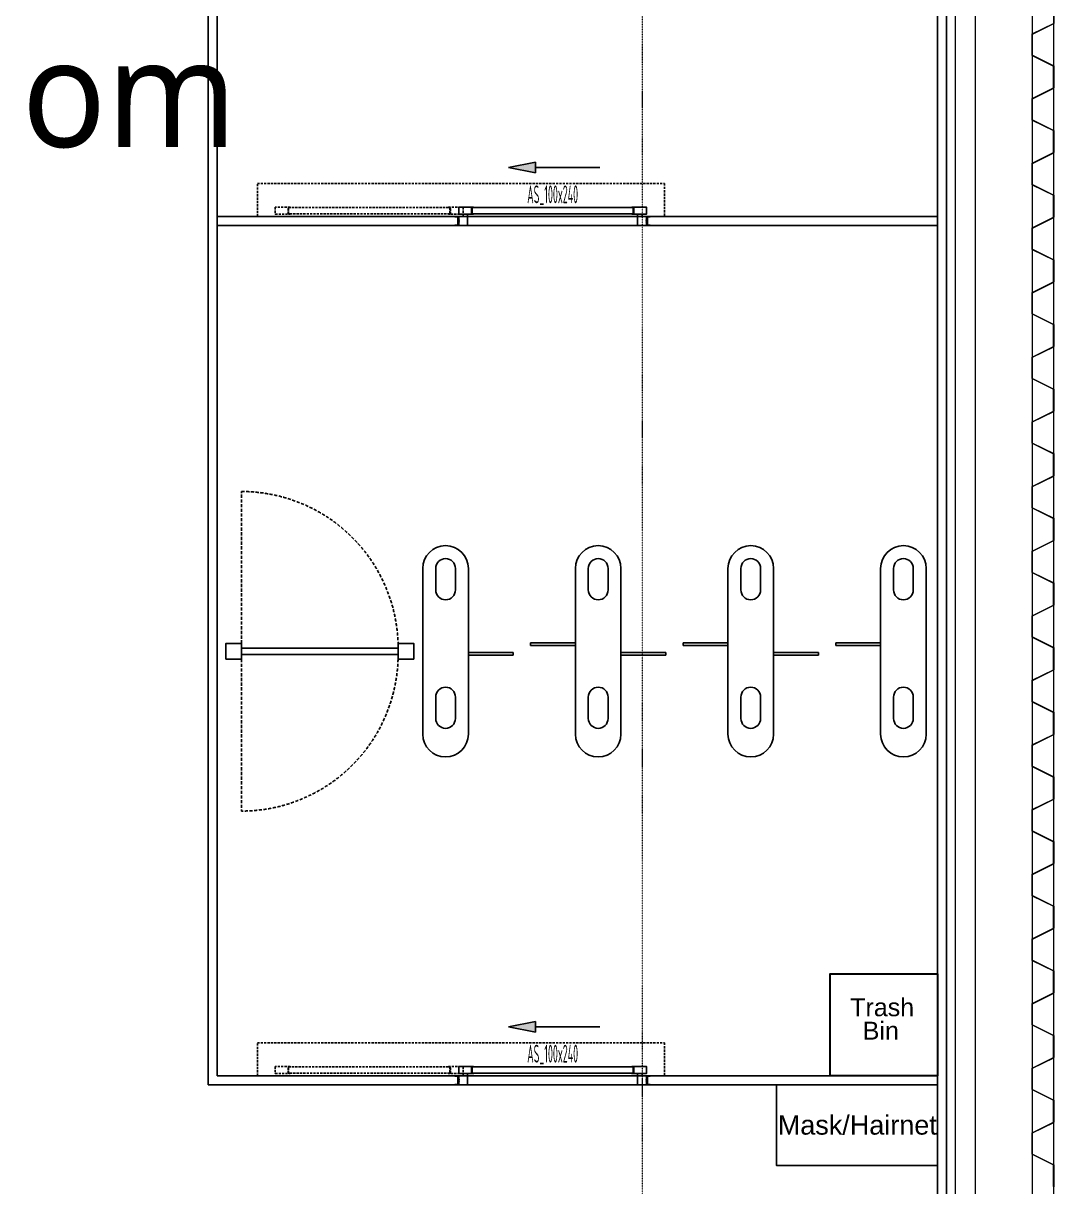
# Model space of a CAD drawing. Extents: x -32000 to 290600, y -29000 to 131250.
# Drawn here: x 258142 to 263900, y 1806 to 8304 of the extents above; entities that cross this region are included whole.
import ezdxf
from ezdxf.enums import TextEntityAlignment as Align

# ---------------------------------------------------------------- set-up
doc = ezdxf.new("R2010")
doc.units = 0
doc.header["$LTSCALE"] = 10
for name, pattern in [('H12PL3$0$JJP_三點線', [0.9, 0.3, -0.15, 0, -0.15, 0, -0.15, 0, -0.15]), ('H12PL3$0$JJP_虛線(退縮線、投影線、地下室範圍、非屬本工程、圖面分區)', [0.45, 0.3, -0.15]), ('XFDP30$0$18P3-XFDPB1-TG$0$14P5-XFDP10-TG$0$HIDDEN', [0.3, 0.2, -0.1]), ('XFDP30$0$HIDDEN', [0.3, 0.2, -0.1]), ('XFDP30$0$HIDDEN2', [0.1875, 0.125, -0.0625]), ('XFM7P30ICA$0$H12PL3$0$JJP_三點線', [0.9, 0.3, -0.15, 0, -0.15, 0, -0.15, 0, -0.15]), ('XFM7P30ICA$0$H12PL3$0$JJP_虛線(退縮線、投影線、地下室範圍、非屬本工程、圖面分區)', [0.45, 0.3, -0.15]), ('XFM7P30ICA$0$XFDP30$0$18P3-XFDPB1-TG$0$14P5-XFDP10-TG$0$HIDDEN', [0.3, 0.2, -0.1]), ('XFM7P30ICA$0$XFDP30$0$HIDDEN', [0.3, 0.2, -0.1]), ('XFM7P30ICA$0$XFDP30$0$HIDDEN2', [0.1875, 0.125, -0.0625])]:
    doc.linetypes.add(name, pattern=pattern)
for name, color, linetype in [('H12PL3$0$A-WALL-EX', 252, 'Continuous'), ('H12PL3$0$A-WALL-IN', 252, 'Continuous'), ('H12PL3$0$A-ZONE', 252, 'Continuous'), ('H12PL3$0$S-GRID', 252, 'Continuous'), ('XFDP30$0$A-Door (50K)', 2, 'Continuous'), ('XFDP30$0$A-EQ (50K)', 2, 'Continuous'), ('XFDP30$0$A-W-P1S (50K)', 2, 'Continuous'), ('XFDP30$0$A-W-P2D (50K)', 2, 'Continuous'), ('XFDP30$0$B-Gowning room improvement', 15, 'Continuous'), ('XFM7P30ICA$0$H12PL3$0$A-WALL-EX', 252, 'Continuous'), ('XFM7P30ICA$0$H12PL3$0$A-WALL-IN', 252, 'Continuous'), ('XFM7P30ICA$0$H12PL3$0$Hattch', 252, 'Continuous'), ('XFM7P30ICA$0$H12PL3$0$S-GRID', 252, 'Continuous'), ('XFM7P30ICA$0$XFDP30$0$A-Door (50K)', 2, 'Continuous'), ('XFM7P30ICA$0$XFDP30$0$A-EQ', 2, 'Continuous'), ('XFM7P30ICA$0$XFDP30$0$A-W-P1S (50K)', 2, 'Continuous'), ('XFM7P30ICA$0$XFDP30$0$A-W-P2D (50K)', 2, 'Continuous'), ('XFM7P30ICA$0$XFDP30$0$B-Gowning room improvement', 15, 'Continuous')]:
    doc.layers.add(name, color=color, linetype=linetype)
doc.styles.add('H12PL3$0$Standard', font='', dxfattribs={"width": 0.8})
doc.styles.add('XFDP30$0$AA-TXT', font='isocp.shx', dxfattribs={"width": 0.8, "bigfont": 'china.shx'})
doc.styles.add('XFDP30$0$shei', font='arial.ttf')
doc.styles.add('XFM7P30ICA$0$XFDP30$0$AA-TXT', font='isocp.shx', dxfattribs={"width": 0.8, "bigfont": 'china.shx'})
doc.styles.add('XFM7P30ICA$0$XFDP30$0$shei', font='arial.ttf')
doc.styles.get('H12PL3$0$Standard').set_extended_font_data('Microsoft JhengHei')

# ---------------------------------------------------------------- blocks, each defined once
blk = doc.blocks.new('XFDP30$0$GA2606')
blk.add_lwpolyline([(-13.2, 1), (-13.2, 0), (-15.7, 0), (-16, 0.3), (-16.3, 0), (-19.2, 0, -0.902738), (-19.3, 0.6), (-9.6, 2.6, 0.298217), (-8.7, 2), (-2.5, 2, 0.414214), (-1.5, 3), (-1.5, 18), (-2, 18), (-2, 19.8, -0.668179), (-1.7, 19.9), (0, 18.3), (0, 0), (-0.3, 0), (-2, 0)], format="xyb", close=True)
blk = doc.blocks.new('XFDP30$0$Door-100x000_AS')
at = {"ltscale": 5}
blk.add_hatch(color=256, dxfattribs=at).paths.add_polyline_path([(40.42, 32.86), (40.42, 26.86), (25.42, 29.86)])
for p, q in [((25.42, 29.86), (40.42, 32.86)), ((40.42, 32.86), (40.42, 26.86)), ((40.42, 26.86), (25.42, 29.86)), ((76.42, 29.86), (40.42, 29.86))]:
    blk.add_line(p, q)
at = {"color": 9, "linetype": 'XFDP30$0$HIDDEN2'}
blk.add_lwpolyline([(-115, 21), (112.5, 21), (112.5, 2.5), (-115, 2.5)], close=True, dxfattribs=at)
at = {"color": 1, "linetype": 'XFDP30$0$HIDDEN2'}
for points in [[(-104.97, 3.82), (-96.74, 3.82, 0.158507), (-96.72, 3.83), (-96.61, 3.91, 0.72636), (-96.63, 3.96), (-96.78, 3.96, 0.414214), (-96.8, 3.94, -0.414214), (-96.82, 3.92), (-97.53, 3.92, -0.414214), (-97.56, 3.95), (-97.56, 4.39, 0.414214), (-97.59, 4.42), (-97.63, 4.42, 0.414214), (-97.66, 4.39), (-97.66, 3.95, -0.414214), (-97.69, 3.92), (-97.85, 3.92, -0.414214), (-97.88, 3.95), (-97.88, 5.73), (-97.91, 5.76), (-97.88, 5.79), (-97.88, 7.57, -0.414214), (-97.85, 7.6), (-97.69, 7.6, -0.414214), (-97.66, 7.57), (-97.66, 7.13, 0.414214), (-97.63, 7.1), (-97.59, 7.1, 0.414214), (-97.56, 7.13), (-97.56, 7.57, -0.414214), (-97.53, 7.6), (-96.82, 7.6, -0.414214), (-96.8, 7.58), (-96.8, 7.58, 0.414214), (-96.78, 7.56), (-96.63, 7.56, 0.72636), (-96.61, 7.61), (-96.72, 7.69, 0.158507), (-96.74, 7.7), (-104.97, 7.7, 0.414214), (-105, 7.67), (-105, 3.85, 0.414214)], [(-0.03, 3.82), (-8.26, 3.82, -0.158507), (-8.28, 3.83), (-8.39, 3.91, -0.72636), (-8.37, 3.96), (-8.22, 3.96, -0.414214), (-8.2, 3.94, 0.414214), (-8.18, 3.92), (-7.47, 3.92, 0.414214), (-7.44, 3.95), (-7.44, 4.39, -0.414214), (-7.41, 4.42), (-7.37, 4.42, -0.414214), (-7.34, 4.39), (-7.34, 3.95, 0.414214), (-7.31, 3.92), (-7.15, 3.92, 0.414214), (-7.12, 3.95), (-7.12, 5.73), (-7.09, 5.76), (-7.12, 5.79), (-7.12, 7.57, 0.414214), (-7.15, 7.6), (-7.31, 7.6, 0.414214), (-7.34, 7.57), (-7.34, 7.13, -0.414214), (-7.37, 7.1), (-7.41, 7.1, -0.414214), (-7.44, 7.13), (-7.44, 7.57, 0.414214), (-7.47, 7.6), (-8.18, 7.6, 0.414214), (-8.2, 7.58), (-8.2, 7.58, -0.414214), (-8.22, 7.56), (-8.37, 7.56, -0.72636), (-8.39, 7.61), (-8.28, 7.69, -0.158507), (-8.26, 7.7), (-0.03, 7.7, -0.414214), (0, 7.67), (0, 3.85, -0.414214)]]:
    blk.add_lwpolyline(points, format="xyb", close=True, dxfattribs=at)
blk.add_lwpolyline([(-97.56, 3.98), (-97.56, 7.55), (-7.44, 7.55), (-7.44, 3.98)], close=True, dxfattribs=at)
for points in [[(-2.47, 3.82), (5.76, 3.82, 0.158507), (5.78, 3.83), (5.89, 3.91, 0.72636), (5.87, 3.96), (5.72, 3.96, 0.414214), (5.7, 3.94, -0.414214), (5.68, 3.92), (4.97, 3.92, -0.414214), (4.94, 3.95), (4.94, 4.39, 0.414214), (4.91, 4.42), (4.87, 4.42, 0.414214), (4.84, 4.39), (4.84, 3.95, -0.414214), (4.81, 3.92), (4.65, 3.92, -0.414214), (4.62, 3.95), (4.62, 5.73), (4.59, 5.76), (4.62, 5.79), (4.62, 7.57, -0.414214), (4.65, 7.6), (4.81, 7.6, -0.414214), (4.84, 7.57), (4.84, 7.13, 0.414214), (4.87, 7.1), (4.91, 7.1, 0.414214), (4.94, 7.13), (4.94, 7.57, -0.414214), (4.97, 7.6), (5.68, 7.6, -0.414214), (5.7, 7.58), (5.7, 7.58, 0.414214), (5.72, 7.56), (5.87, 7.56, 0.72636), (5.89, 7.61), (5.78, 7.69, 0.158507), (5.76, 7.7), (-2.47, 7.7, 0.414214), (-2.5, 7.67), (-2.5, 3.85, 0.414214)], [(102.47, 3.82), (94.24, 3.82, -0.158507), (94.22, 3.83), (94.11, 3.91, -0.72636), (94.13, 3.96), (94.28, 3.96, -0.414214), (94.3, 3.94, 0.414214), (94.32, 3.92), (95.03, 3.92, 0.414214), (95.06, 3.95), (95.06, 4.39, -0.414214), (95.09, 4.42), (95.13, 4.42, -0.414214), (95.16, 4.39), (95.16, 3.95, 0.414214), (95.19, 3.92), (95.35, 3.92, 0.414214), (95.38, 3.95), (95.38, 5.73), (95.41, 5.76), (95.38, 5.79), (95.38, 7.57, 0.414214), (95.35, 7.6), (95.19, 7.6, 0.414214), (95.16, 7.57), (95.16, 7.13, -0.414214), (95.13, 7.1), (95.09, 7.1, -0.414214), (95.06, 7.13), (95.06, 7.57, 0.414214), (95.03, 7.6), (94.32, 7.6, 0.414214), (94.3, 7.58), (94.3, 7.58, -0.414214), (94.28, 7.56), (94.13, 7.56, -0.72636), (94.11, 7.61), (94.22, 7.69, -0.158507), (94.24, 7.7), (102.47, 7.7, -0.414214), (102.5, 7.67), (102.5, 3.85, -0.414214)], [(-2.3, -0.53, 0.070096), (-2.29, -0.53, 0.334236), (-2.2, -0.54, 0.795363), (-2.25, -0.35), (-2.56, -0.35, -0.414214), (-2.66, -0.25), (-2.66, 0.25, -0.414214), (-2.56, 0.35), (-2.25, 0.35, 0.795363), (-2.2, 0.54, 0.334236), (-2.29, 0.53, 0.070096), (-2.3, 0.53, 0.06212), (-2.3, 0.53, -0.357966), (-2.34, 0.5, -0.114149), (-2.34, 0.5), (-2.47, 0.58, 0.520559), (-2.48, 0.57, -0.09816), (-2.49, 0.55, -0.704497), (-2.56, 0.57, 0.231019), (-2.68, 0.76, -0.259663), (-2.72, 0.83), (-2.72, 1.54, 0.250846), (-2.66, 1.61, 0.148829), (-2.66, 1.64), (-2.77, 1.93, 0.835879), (-2.96, 1.9), (-2.96, -1.9, 0.835879), (-2.77, -1.93), (-2.66, -1.64, 0.148829), (-2.66, -1.61, 0.250846), (-2.72, -1.54), (-2.72, -0.83, -0.259663), (-2.68, -0.76, 0.231019), (-2.56, -0.57, -0.704497), (-2.49, -0.55, -0.09816), (-2.48, -0.57, 0.520559), (-2.47, -0.58), (-2.34, -0.5, -0.114149), (-2.34, -0.5, -0.357966), (-2.3, -0.53, 0.06212)], [(102.3, -0.53, -0.070096), (102.29, -0.53, -0.334236), (102.2, -0.54, -0.795363), (102.25, -0.35), (102.56, -0.35, 0.414214), (102.66, -0.25), (102.66, 0.25, 0.414214), (102.56, 0.35), (102.25, 0.35, -0.795363), (102.2, 0.54, -0.334236), (102.29, 0.53, -0.070096), (102.3, 0.53, -0.06212), (102.3, 0.53, 0.357966), (102.34, 0.5, 0.114149), (102.34, 0.5), (102.47, 0.58, -0.520559), (102.48, 0.57, 0.09816), (102.49, 0.55, 0.704497), (102.56, 0.57, -0.231019), (102.68, 0.76, 0.259663), (102.72, 0.83), (102.72, 1.54, -0.250846), (102.66, 1.61, -0.148829), (102.66, 1.64), (102.77, 1.93, -0.835879), (102.96, 1.9), (102.96, -1.9, -0.835879), (102.77, -1.93), (102.66, -1.64, -0.148829), (102.66, -1.61, -0.250846), (102.72, -1.54), (102.72, -0.83, 0.259663), (102.68, -0.76, -0.231019), (102.56, -0.57, 0.704497), (102.49, -0.55, 0.09816), (102.48, -0.57, -0.520559), (102.47, -0.58), (102.34, -0.5, 0.114149), (102.34, -0.5, 0.357966), (102.3, -0.53, -0.06212)]]:
    blk.add_lwpolyline(points, format="xyb", close=True)
for points in [[(4.94, 3.98), (4.94, 7.55), (95.06, 7.55), (95.06, 3.98)], [(-2.5, 2.5), (2.5, 2.5), (2.5, -2.5), (-2.5, -2.5)], [(102.5, 2.5), (97.5, 2.5), (97.5, -2.5), (102.5, -2.5)]]:
    blk.add_lwpolyline(points, close=True)
at = {"ltscale": 5}
for points in [[(2.5, 2.5), (0.03, 2.5), (0.03, 3.82), (2.5, 3.82)], [(97.5, 2.5), (99.97, 2.5), (99.97, 3.82), (97.5, 3.82)]]:
    blk.add_lwpolyline(points, close=True, dxfattribs=at)
at = {"yscale": 0.09999999999990905}
for p, xscale, zscale, rotation in [((-2.5, 2.5), 0.09999999999990905, 0.09999999999990905, 90), ((102.5, 2.5), -0.09999999999990905, 0.1, 270), ((-2.5, -2.5), -0.09999999999990905, 0.1, 90), ((102.5, -2.5), 0.09999999999990905, 0.09999999999990905, 270)]:
    blk.add_blockref('XFDP30$0$GA2606', p, dxfattribs=dict(at, xscale=xscale, zscale=zscale, rotation=rotation))
at = {"color": 9, "style": 'XFDP30$0$AA-TXT', "width": 0.45}
blk.add_attdef('100X240', text='', height=10, dxfattribs=at).set_placement((50, 14.43), align=Align.MIDDLE)
blk = doc.blocks.new('XFDP30$0$~caps masks')
at = {"layer": 'XFDP30$0$B-Gowning room improvement'}
blk.add_lwpolyline([(0, 450), (900, 450), (900, 0), (0, 0)], close=True, dxfattribs=at)
at = {"layer": 'XFDP30$0$B-Gowning room improvement', "style": 'XFDP30$0$shei'}
blk.add_text('Mask/Hairnet', height=108, dxfattribs=at).set_placement((8.1, 171.7))
blk = doc.blocks.new('XFDP30$0$A$C189771DD')
at = {"linetype": 'XFDP30$0$18P3-XFDPB1-TG$0$14P5-XFDP10-TG$0$HIDDEN'}
for p, q in [((110, 104), (110, 204)), ((110, 100), (110, 0))]:
    blk.add_line(p, q, dxfattribs=at)
for points in [[(0, 97), (10, 97), (10, 107), (0, 107)], [(10, 104), (10, 100), (110, 100), (110, 104)], [(110, 97), (120, 97), (120, 107), (110, 107)]]:
    blk.add_lwpolyline(points, close=True)
for centre, start, end in [((110, 104), 89.99838, 180.00162), ((110, 100), 179.99838, 270.00162)]:
    blk.add_arc(centre, 100, start, end, dxfattribs=at)
blk = doc.blocks.new('XFDP30')
at = {"layer": 'XFDP30$0$A-EQ (50K)'}
for p, q in [((260374, 4334), (260374, 5259)), ((260446.5, 5139), (260446.5, 5259)), ((260556.5, 5139), (260556.5, 5259)), ((260629, 4334), (260629, 5259)), ((261226.9, 4334), (261226.9, 5259)), ((261299.4, 5139), (261299.4, 5259)), ((261409.4, 5139), (261409.4, 5259)), ((261481.9, 4334), (261481.9, 5259)), ((262079.8, 4334), (262079.8, 5259)), ((262152.3, 5139), (262152.3, 5259)), ((262262.3, 5139), (262262.3, 5259)), ((262334.8, 4334), (262334.8, 5259)), ((262932.6, 4334), (262932.6, 5259)), ((263005.1, 5139), (263005.1, 5259)), ((263115.1, 5139), (263115.1, 5259)), ((263187.6, 4334), (263187.6, 5259)), ((261226.9, 4844), (260976.9, 4844)), ((260976.9, 4829), (260976.9, 4844)), ((261226.9, 4829), (260976.9, 4829)), ((262079.8, 4844), (261829.8, 4844)), ((261829.8, 4829), (261829.8, 4844)), ((262079.8, 4829), (261829.8, 4829)), ((262932.6, 4844), (262682.6, 4844)), ((262682.6, 4829), (262682.6, 4844)), ((262932.6, 4829), (262682.6, 4829)), ((260629, 4789), (260879, 4789)), ((260629, 4774), (260879, 4774)), ((260879, 4789), (260879, 4774)), ((261481.9, 4789), (261731.9, 4789)), ((261481.9, 4774), (261731.9, 4774)), ((261731.9, 4789), (261731.9, 4774)), ((262334.8, 4789), (262584.8, 4789)), ((262334.8, 4774), (262584.8, 4774)), ((262584.8, 4789), (262584.8, 4774)), ((260446.5, 4421.1), (260446.5, 4541.1)), ((260556.5, 4421.1), (260556.5, 4541.1)), ((261299.4, 4421.1), (261299.4, 4541.1)), ((261409.4, 4421.1), (261409.4, 4541.1)), ((262152.3, 4421.1), (262152.3, 4541.1)), ((262262.3, 4421.1), (262262.3, 4541.1)), ((263005.1, 4421.1), (263005.1, 4541.1)), ((263115.1, 4421.1), (263115.1, 4541.1))]:
    blk.add_line(p, q, dxfattribs=at)
for centre, radius, start, end in [((260501.5, 5259), 127.5, 0, 180), ((261354.4, 5259), 127.5, 0, 180), ((262207.3, 5259), 127.5, 0, 180), ((263060.1, 5259), 127.5, 0, 180), ((260501.5, 5259), 55, 0, 180), ((261354.4, 5259), 55, 0, 180), ((262207.3, 5259), 55, 0, 180), ((263060.1, 5259), 55, 0, 180), ((260501.5, 5139), 55, 180, 0), ((261354.4, 5139), 55, 180, 0), ((262207.3, 5139), 55, 180, 0), ((263060.1, 5139), 55, 180, 0), ((260501.5, 4541.1), 55, 0, 180), ((261354.4, 4541.1), 55, 0, 180), ((262207.3, 4541.1), 55, 0, 180), ((263060.1, 4541.1), 55, 0, 180), ((260501.5, 4421.1), 55, 180, 0), ((261354.4, 4421.1), 55, 180, 0), ((262207.3, 4421.1), 55, 180, 0), ((263060.1, 4421.1), 55, 180, 0), ((260501.5, 4334), 127.5, 180, 0), ((261354.4, 4334), 127.5, 180, 0), ((262207.3, 4334), 127.5, 180, 0), ((263060.1, 4334), 127.5, 180, 0)]:
    blk.add_arc(centre, radius, start, end, dxfattribs=at)
at = {"layer": 'XFDP30$0$A-W-P1S (50K)'}
for p, q in [((263300, -2050), (263300, 19850)), ((263250, -2000), (263250, 19800))]:
    blk.add_line(p, q, dxfattribs=at)
at = {"layer": 'XFDP30$0$A-W-P2D (50K)'}
for p, q in [((259175, 2375), (259175, 13025)), ((259225, 2425), (259225, 13025)), ((263250, 7225), (259225, 7225)), ((263250, 7175), (259225, 7175)), ((263250, 2425), (259225, 2425)), ((263250, 2375), (259175, 2375))]:
    blk.add_line(p, q, dxfattribs=at)
at = {"layer": 'XFDP30$0$B-Gowning room improvement', "lineweight": 30, "ltscale": 10}
blk.add_lwpolyline([(263250, 2425), (262650, 2425), (262650, 2995), (263250, 2995)], close=True, dxfattribs=at)
at = {"layer": 'XFDP30$0$A-Door (50K)', "xscale": 10, "yscale": 10, "zscale": 10}
for p in [(260600, 7200), (260600, 2400)]:
    blk.add_blockref('XFDP30$0$Door-100x000_AS', p, dxfattribs=at).add_auto_attribs({'100X240': 'AS_100x240'})
at = {"layer": 'XFDP30$0$A-EQ (50K)', "linetype": 'XFDP30$0$HIDDEN', "ltscale": 0.1, "xscale": -8.75, "yscale": 8.75, "zscale": 8.75}
blk.add_blockref('XFDP30$0$A$C189771DD', (260324, 3904), dxfattribs=at)
at = {"layer": 'XFDP30$0$B-Gowning room improvement', "lineweight": 30}
blk.add_blockref('XFDP30$0$~caps masks', (262350, 1925), dxfattribs=at)
at = {"layer": 'XFDP30$0$B-Gowning room improvement', "style": 'XFDP30$0$shei'}
for s, p in [('Trash', (262941.4, 2758)), ('Bin', (262933.9, 2627.5))]:
    blk.add_text(s, height=100, dxfattribs=at).set_placement(p, align=Align.CENTER)
blk = doc.blocks.new('H12PL3')
at = {"layer": 'H12PL3$0$A-WALL-EX', "linetype": 'H12PL3$0$JJP_虛線(退縮線、投影線、地下室範圍、非屬本工程、圖面分區)', "lineweight": 0}
blk.add_line((263900, -2530), (263900, 30380), dxfattribs=at)
at = {"layer": 'H12PL3$0$A-WALL-EX', "linetype": 'H12PL3$0$JJP_虛線(退縮線、投影線、地下室範圍、非屬本工程、圖面分區)', "lineweight": 0, "flags": 128}
for points in [[(263900.03, -2650.03), (263900.03, 30500)], [(263780, 30380), (263780, -2530)], [(263780, 30380), (263780, -2530)], [(263900, -2650), (263900, 30380)]]:
    blk.add_lwpolyline(points, dxfattribs=at)
at = {"layer": 'H12PL3$0$A-WALL-EX', "lineweight": 0, "flags": 128}
for points in [[(263780, 21050), (263780, -2530)], [(263900, -2650), (263900, 21050)]]:
    blk.add_lwpolyline(points, dxfattribs=at)
at = {"layer": 'H12PL3$0$A-WALL-IN', "lineweight": 0, "flags": 128}
for points in [[(263350, 26150), (263350, -2100)], [(263462.5, -2100), (263462.5, 26150)]]:
    blk.add_lwpolyline(points, dxfattribs=at)
at = {"layer": 'H12PL3$0$S-GRID', "linetype": 'H12PL3$0$JJP_三點線', "lineweight": 0}
blk.add_line((261600, 128250), (261600, -28000), dxfattribs=at)
blk.add_blockref('XFDP30', (0, 0))
at = {"layer": 'H12PL3$0$A-ZONE', "style": 'H12PL3$0$Standard'}
blk.add_text('Growning Room ', height=600, dxfattribs=at).set_placement((256441.88, 8213.18), align=Align.TOP_CENTER)
blk = doc.blocks.new('XFM7P30ICA$0$XFDP30$0$GA2606')
blk.add_lwpolyline([(-13.2, 1), (-13.2, 0), (-15.7, 0), (-16, 0.3), (-16.3, 0), (-19.2, 0, -0.902738), (-19.3, 0.6), (-9.6, 2.6, 0.298217), (-8.7, 2), (-2.5, 2, 0.414214), (-1.5, 3), (-1.5, 18), (-2, 18), (-2, 19.8, -0.668179), (-1.7, 19.9), (0, 18.3), (0, 0), (-0.3, 0), (-2, 0)], format="xyb", close=True)
blk = doc.blocks.new('XFM7P30ICA$0$XFDP30$0$Door-100x000_AS')
at = {"ltscale": 5}
blk.add_hatch(color=256, dxfattribs=at).paths.add_polyline_path([(40.42, 32.86), (40.42, 26.86), (25.42, 29.86)])
for p, q in [((25.42, 29.86), (40.42, 32.86)), ((40.42, 32.86), (40.42, 26.86)), ((40.42, 26.86), (25.42, 29.86)), ((76.42, 29.86), (40.42, 29.86))]:
    blk.add_line(p, q)
at = {"color": 9, "linetype": 'XFM7P30ICA$0$XFDP30$0$HIDDEN2'}
blk.add_lwpolyline([(-115, 21), (112.5, 21), (112.5, 2.5), (-115, 2.5)], close=True, dxfattribs=at)
at = {"color": 1, "linetype": 'XFM7P30ICA$0$XFDP30$0$HIDDEN2'}
for points in [[(-104.97, 3.82), (-96.74, 3.82, 0.158507), (-96.72, 3.83), (-96.61, 3.91, 0.72636), (-96.63, 3.96), (-96.78, 3.96, 0.414214), (-96.8, 3.94, -0.414214), (-96.82, 3.92), (-97.53, 3.92, -0.414214), (-97.56, 3.95), (-97.56, 4.39, 0.414214), (-97.59, 4.42), (-97.63, 4.42, 0.414214), (-97.66, 4.39), (-97.66, 3.95, -0.414214), (-97.69, 3.92), (-97.85, 3.92, -0.414214), (-97.88, 3.95), (-97.88, 5.73), (-97.91, 5.76), (-97.88, 5.79), (-97.88, 7.57, -0.414214), (-97.85, 7.6), (-97.69, 7.6, -0.414214), (-97.66, 7.57), (-97.66, 7.13, 0.414214), (-97.63, 7.1), (-97.59, 7.1, 0.414214), (-97.56, 7.13), (-97.56, 7.57, -0.414214), (-97.53, 7.6), (-96.82, 7.6, -0.414214), (-96.8, 7.58), (-96.8, 7.58, 0.414214), (-96.78, 7.56), (-96.63, 7.56, 0.72636), (-96.61, 7.61), (-96.72, 7.69, 0.158507), (-96.74, 7.7), (-104.97, 7.7, 0.414214), (-105, 7.67), (-105, 3.85, 0.414214)], [(-0.03, 3.82), (-8.26, 3.82, -0.158507), (-8.28, 3.83), (-8.39, 3.91, -0.72636), (-8.37, 3.96), (-8.22, 3.96, -0.414214), (-8.2, 3.94, 0.414214), (-8.18, 3.92), (-7.47, 3.92, 0.414214), (-7.44, 3.95), (-7.44, 4.39, -0.414214), (-7.41, 4.42), (-7.37, 4.42, -0.414214), (-7.34, 4.39), (-7.34, 3.95, 0.414214), (-7.31, 3.92), (-7.15, 3.92, 0.414214), (-7.12, 3.95), (-7.12, 5.73), (-7.09, 5.76), (-7.12, 5.79), (-7.12, 7.57, 0.414214), (-7.15, 7.6), (-7.31, 7.6, 0.414214), (-7.34, 7.57), (-7.34, 7.13, -0.414214), (-7.37, 7.1), (-7.41, 7.1, -0.414214), (-7.44, 7.13), (-7.44, 7.57, 0.414214), (-7.47, 7.6), (-8.18, 7.6, 0.414214), (-8.2, 7.58), (-8.2, 7.58, -0.414214), (-8.22, 7.56), (-8.37, 7.56, -0.72636), (-8.39, 7.61), (-8.28, 7.69, -0.158507), (-8.26, 7.7), (-0.03, 7.7, -0.414214), (0, 7.67), (0, 3.85, -0.414214)]]:
    blk.add_lwpolyline(points, format="xyb", close=True, dxfattribs=at)
blk.add_lwpolyline([(-97.56, 3.98), (-97.56, 7.55), (-7.44, 7.55), (-7.44, 3.98)], close=True, dxfattribs=at)
for points in [[(-2.47, 3.82), (5.76, 3.82, 0.158507), (5.78, 3.83), (5.89, 3.91, 0.72636), (5.87, 3.96), (5.72, 3.96, 0.414214), (5.7, 3.94, -0.414214), (5.68, 3.92), (4.97, 3.92, -0.414214), (4.94, 3.95), (4.94, 4.39, 0.414214), (4.91, 4.42), (4.87, 4.42, 0.414214), (4.84, 4.39), (4.84, 3.95, -0.414214), (4.81, 3.92), (4.65, 3.92, -0.414214), (4.62, 3.95), (4.62, 5.73), (4.59, 5.76), (4.62, 5.79), (4.62, 7.57, -0.414214), (4.65, 7.6), (4.81, 7.6, -0.414214), (4.84, 7.57), (4.84, 7.13, 0.414214), (4.87, 7.1), (4.91, 7.1, 0.414214), (4.94, 7.13), (4.94, 7.57, -0.414214), (4.97, 7.6), (5.68, 7.6, -0.414214), (5.7, 7.58), (5.7, 7.58, 0.414214), (5.72, 7.56), (5.87, 7.56, 0.72636), (5.89, 7.61), (5.78, 7.69, 0.158507), (5.76, 7.7), (-2.47, 7.7, 0.414214), (-2.5, 7.67), (-2.5, 3.85, 0.414214)], [(102.47, 3.82), (94.24, 3.82, -0.158507), (94.22, 3.83), (94.11, 3.91, -0.72636), (94.13, 3.96), (94.28, 3.96, -0.414214), (94.3, 3.94, 0.414214), (94.32, 3.92), (95.03, 3.92, 0.414214), (95.06, 3.95), (95.06, 4.39, -0.414214), (95.09, 4.42), (95.13, 4.42, -0.414214), (95.16, 4.39), (95.16, 3.95, 0.414214), (95.19, 3.92), (95.35, 3.92, 0.414214), (95.38, 3.95), (95.38, 5.73), (95.41, 5.76), (95.38, 5.79), (95.38, 7.57, 0.414214), (95.35, 7.6), (95.19, 7.6, 0.414214), (95.16, 7.57), (95.16, 7.13, -0.414214), (95.13, 7.1), (95.09, 7.1, -0.414214), (95.06, 7.13), (95.06, 7.57, 0.414214), (95.03, 7.6), (94.32, 7.6, 0.414214), (94.3, 7.58), (94.3, 7.58, -0.414214), (94.28, 7.56), (94.13, 7.56, -0.72636), (94.11, 7.61), (94.22, 7.69, -0.158507), (94.24, 7.7), (102.47, 7.7, -0.414214), (102.5, 7.67), (102.5, 3.85, -0.414214)], [(-2.3, -0.53, 0.070096), (-2.29, -0.53, 0.334236), (-2.2, -0.54, 0.795363), (-2.25, -0.35), (-2.56, -0.35, -0.414214), (-2.66, -0.25), (-2.66, 0.25, -0.414214), (-2.56, 0.35), (-2.25, 0.35, 0.795363), (-2.2, 0.54, 0.334236), (-2.29, 0.53, 0.070096), (-2.3, 0.53, 0.06212), (-2.3, 0.53, -0.357966), (-2.34, 0.5, -0.114149), (-2.34, 0.5), (-2.47, 0.58, 0.520559), (-2.48, 0.57, -0.09816), (-2.49, 0.55, -0.704497), (-2.56, 0.57, 0.231019), (-2.68, 0.76, -0.259663), (-2.72, 0.83), (-2.72, 1.54, 0.250846), (-2.66, 1.61, 0.148829), (-2.66, 1.64), (-2.77, 1.93, 0.835879), (-2.96, 1.9), (-2.96, -1.9, 0.835879), (-2.77, -1.93), (-2.66, -1.64, 0.148829), (-2.66, -1.61, 0.250846), (-2.72, -1.54), (-2.72, -0.83, -0.259663), (-2.68, -0.76, 0.231019), (-2.56, -0.57, -0.704497), (-2.49, -0.55, -0.09816), (-2.48, -0.57, 0.520559), (-2.47, -0.58), (-2.34, -0.5, -0.114149), (-2.34, -0.5, -0.357966), (-2.3, -0.53, 0.06212)], [(102.3, -0.53, -0.070096), (102.29, -0.53, -0.334236), (102.2, -0.54, -0.795363), (102.25, -0.35), (102.56, -0.35, 0.414214), (102.66, -0.25), (102.66, 0.25, 0.414214), (102.56, 0.35), (102.25, 0.35, -0.795363), (102.2, 0.54, -0.334236), (102.29, 0.53, -0.070096), (102.3, 0.53, -0.06212), (102.3, 0.53, 0.357966), (102.34, 0.5, 0.114149), (102.34, 0.5), (102.47, 0.58, -0.520559), (102.48, 0.57, 0.09816), (102.49, 0.55, 0.704497), (102.56, 0.57, -0.231019), (102.68, 0.76, 0.259663), (102.72, 0.83), (102.72, 1.54, -0.250846), (102.66, 1.61, -0.148829), (102.66, 1.64), (102.77, 1.93, -0.835879), (102.96, 1.9), (102.96, -1.9, -0.835879), (102.77, -1.93), (102.66, -1.64, -0.148829), (102.66, -1.61, -0.250846), (102.72, -1.54), (102.72, -0.83, 0.259663), (102.68, -0.76, -0.231019), (102.56, -0.57, 0.704497), (102.49, -0.55, 0.09816), (102.48, -0.57, -0.520559), (102.47, -0.58), (102.34, -0.5, 0.114149), (102.34, -0.5, 0.357966), (102.3, -0.53, -0.06212)]]:
    blk.add_lwpolyline(points, format="xyb", close=True)
for points in [[(4.94, 3.98), (4.94, 7.55), (95.06, 7.55), (95.06, 3.98)], [(-2.5, 2.5), (2.5, 2.5), (2.5, -2.5), (-2.5, -2.5)], [(102.5, 2.5), (97.5, 2.5), (97.5, -2.5), (102.5, -2.5)]]:
    blk.add_lwpolyline(points, close=True)
at = {"ltscale": 5}
for points in [[(2.5, 2.5), (0.03, 2.5), (0.03, 3.82), (2.5, 3.82)], [(97.5, 2.5), (99.97, 2.5), (99.97, 3.82), (97.5, 3.82)]]:
    blk.add_lwpolyline(points, close=True, dxfattribs=at)
at = {"yscale": 0.09999999999990905}
for p, xscale, zscale, rotation in [((-2.5, 2.5), 0.09999999999990905, 0.09999999999990905, 90), ((102.5, 2.5), -0.09999999999990905, 0.1, 270), ((-2.5, -2.5), -0.09999999999990905, 0.1, 90), ((102.5, -2.5), 0.09999999999990905, 0.09999999999990905, 270)]:
    blk.add_blockref('XFM7P30ICA$0$XFDP30$0$GA2606', p, dxfattribs=dict(at, xscale=xscale, zscale=zscale, rotation=rotation))
at = {"color": 9, "style": 'XFM7P30ICA$0$XFDP30$0$AA-TXT', "width": 0.45}
blk.add_attdef('100X240', text='', height=10, dxfattribs=at).set_placement((50, 14.43), align=Align.MIDDLE)
blk = doc.blocks.new('XFM7P30ICA$0$XFDP30$0$~caps masks')
at = {"layer": 'XFM7P30ICA$0$XFDP30$0$B-Gowning room improvement'}
blk.add_lwpolyline([(0, 450), (900, 450), (900, 0), (0, 0)], close=True, dxfattribs=at)
at = {"layer": 'XFM7P30ICA$0$XFDP30$0$B-Gowning room improvement', "style": 'XFM7P30ICA$0$XFDP30$0$shei'}
blk.add_text('Mask/Hairnet', height=108, dxfattribs=at).set_placement((8.1, 171.7))
blk = doc.blocks.new('XFM7P30ICA$0$XFDP30$0$A$C189771DD')
at = {"linetype": 'XFM7P30ICA$0$XFDP30$0$18P3-XFDPB1-TG$0$14P5-XFDP10-TG$0$HIDDEN'}
for p, q in [((110, 104), (110, 204)), ((110, 100), (110, 0))]:
    blk.add_line(p, q, dxfattribs=at)
for points in [[(0, 97), (10, 97), (10, 107), (0, 107)], [(10, 104), (10, 100), (110, 100), (110, 104)], [(110, 97), (120, 97), (120, 107), (110, 107)]]:
    blk.add_lwpolyline(points, close=True)
for centre, start, end in [((110, 104), 89.99838, 180.00162), ((110, 100), 179.99838, 270.00162)]:
    blk.add_arc(centre, 100, start, end, dxfattribs=at)
blk = doc.blocks.new('XFM7P30ICA$0$XFDP30')
at = {"layer": 'XFM7P30ICA$0$XFDP30$0$A-EQ'}
for p, q in [((260374, 4334), (260374, 5259)), ((260446.5, 5139), (260446.5, 5259)), ((260556.5, 5139), (260556.5, 5259)), ((260629, 4334), (260629, 5259)), ((261226.9, 4334), (261226.9, 5259)), ((261299.4, 5139), (261299.4, 5259)), ((261409.4, 5139), (261409.4, 5259)), ((261481.9, 4334), (261481.9, 5259)), ((262079.8, 4334), (262079.8, 5259)), ((262152.3, 5139), (262152.3, 5259)), ((262262.3, 5139), (262262.3, 5259)), ((262334.8, 4334), (262334.8, 5259)), ((262932.6, 4334), (262932.6, 5259)), ((263005.1, 5139), (263005.1, 5259)), ((263115.1, 5139), (263115.1, 5259)), ((263187.6, 4334), (263187.6, 5259)), ((261226.9, 4844), (260976.9, 4844)), ((260976.9, 4829), (260976.9, 4844)), ((261226.9, 4829), (260976.9, 4829)), ((262079.8, 4844), (261829.8, 4844)), ((261829.8, 4829), (261829.8, 4844)), ((262079.8, 4829), (261829.8, 4829)), ((262932.6, 4844), (262682.6, 4844)), ((262682.6, 4829), (262682.6, 4844)), ((262932.6, 4829), (262682.6, 4829)), ((260629, 4789), (260879, 4789)), ((260629, 4774), (260879, 4774)), ((260879, 4789), (260879, 4774)), ((261481.9, 4789), (261731.9, 4789)), ((261481.9, 4774), (261731.9, 4774)), ((261731.9, 4789), (261731.9, 4774)), ((262334.8, 4789), (262584.8, 4789)), ((262334.8, 4774), (262584.8, 4774)), ((262584.8, 4789), (262584.8, 4774)), ((260446.5, 4421.1), (260446.5, 4541.1)), ((260556.5, 4421.1), (260556.5, 4541.1)), ((261299.4, 4421.1), (261299.4, 4541.1)), ((261409.4, 4421.1), (261409.4, 4541.1)), ((262152.3, 4421.1), (262152.3, 4541.1)), ((262262.3, 4421.1), (262262.3, 4541.1)), ((263005.1, 4421.1), (263005.1, 4541.1)), ((263115.1, 4421.1), (263115.1, 4541.1))]:
    blk.add_line(p, q, dxfattribs=at)
for centre, radius, start, end in [((260501.5, 5259), 127.5, 0, 180), ((261354.4, 5259), 127.5, 0, 180), ((262207.3, 5259), 127.5, 0, 180), ((263060.1, 5259), 127.5, 0, 180), ((260501.5, 5259), 55, 0, 180), ((261354.4, 5259), 55, 0, 180), ((262207.3, 5259), 55, 0, 180), ((263060.1, 5259), 55, 0, 180), ((260501.5, 5139), 55, 180, 0), ((261354.4, 5139), 55, 180, 0), ((262207.3, 5139), 55, 180, 0), ((263060.1, 5139), 55, 180, 0), ((260501.5, 4541.1), 55, 0, 180), ((261354.4, 4541.1), 55, 0, 180), ((262207.3, 4541.1), 55, 0, 180), ((263060.1, 4541.1), 55, 0, 180), ((260501.5, 4421.1), 55, 180, 0), ((261354.4, 4421.1), 55, 180, 0), ((262207.3, 4421.1), 55, 180, 0), ((263060.1, 4421.1), 55, 180, 0), ((260501.5, 4334), 127.5, 180, 0), ((261354.4, 4334), 127.5, 180, 0), ((262207.3, 4334), 127.5, 180, 0), ((263060.1, 4334), 127.5, 180, 0)]:
    blk.add_arc(centre, radius, start, end, dxfattribs=at)
at = {"layer": 'XFM7P30ICA$0$XFDP30$0$A-W-P1S (50K)'}
for p, q in [((263300, -2050), (263300, 19850)), ((263250, -2000), (263250, 19800))]:
    blk.add_line(p, q, dxfattribs=at)
at = {"layer": 'XFM7P30ICA$0$XFDP30$0$A-W-P2D (50K)'}
for p, q in [((259175, 2375), (259175, 13025)), ((259225, 2425), (259225, 13025)), ((263250, 7225), (259225, 7225)), ((263250, 7175), (259225, 7175)), ((263250, 2425), (259225, 2425)), ((263250, 2375), (259175, 2375))]:
    blk.add_line(p, q, dxfattribs=at)
at = {"layer": 'XFM7P30ICA$0$XFDP30$0$B-Gowning room improvement', "lineweight": 30, "ltscale": 10}
blk.add_lwpolyline([(263250, 2425), (262650, 2425), (262650, 2995), (263250, 2995)], close=True, dxfattribs=at)
at = {"layer": 'XFM7P30ICA$0$XFDP30$0$A-Door (50K)', "xscale": 10, "yscale": 10, "zscale": 10}
for p in [(260600, 7200), (260600, 2400)]:
    blk.add_blockref('XFM7P30ICA$0$XFDP30$0$Door-100x000_AS', p, dxfattribs=at).add_auto_attribs({'100X240': 'AS_100x240'})
at = {"layer": 'XFM7P30ICA$0$XFDP30$0$A-EQ', "linetype": 'XFM7P30ICA$0$XFDP30$0$HIDDEN', "ltscale": 0.1, "xscale": -8.75, "yscale": 8.75, "zscale": 8.75}
blk.add_blockref('XFM7P30ICA$0$XFDP30$0$A$C189771DD', (260324, 3904), dxfattribs=at)
at = {"layer": 'XFM7P30ICA$0$XFDP30$0$B-Gowning room improvement', "lineweight": 30}
blk.add_blockref('XFM7P30ICA$0$XFDP30$0$~caps masks', (262350, 1925), dxfattribs=at)
at = {"layer": 'XFM7P30ICA$0$XFDP30$0$B-Gowning room improvement', "style": 'XFM7P30ICA$0$XFDP30$0$shei'}
for s, p in [('Trash', (262941.4, 2758)), ('Bin', (262933.9, 2627.5))]:
    blk.add_text(s, height=100, dxfattribs=at).set_placement(p, align=Align.CENTER)
blk = doc.blocks.new('XFM7P30ICA$0$H12PL3')
at = {"layer": 'XFM7P30ICA$0$H12PL3$0$A-WALL-EX', "linetype": 'XFM7P30ICA$0$H12PL3$0$JJP_虛線(退縮線、投影線、地下室範圍、非屬本工程、圖面分區)', "lineweight": 0}
blk.add_line((263900, -2530), (263900, 30380), dxfattribs=at)
at = {"layer": 'XFM7P30ICA$0$H12PL3$0$A-WALL-EX', "linetype": 'XFM7P30ICA$0$H12PL3$0$JJP_虛線(退縮線、投影線、地下室範圍、非屬本工程、圖面分區)', "lineweight": 0, "flags": 128}
for points in [[(263900.03, -2650.03), (263900.03, 30500)], [(263780, 30380), (263780, -2530)], [(263780, 30380), (263780, -2530)], [(263900, -2650), (263900, 30380)]]:
    blk.add_lwpolyline(points, dxfattribs=at)
at = {"layer": 'XFM7P30ICA$0$H12PL3$0$A-WALL-EX', "lineweight": 0, "flags": 128}
for points in [[(263780, 21050), (263780, -2530)], [(263900, -2650), (263900, 21050)]]:
    blk.add_lwpolyline(points, dxfattribs=at)
at = {"layer": 'XFM7P30ICA$0$H12PL3$0$A-WALL-IN', "lineweight": 0, "flags": 128}
for points in [[(263462.5, -2100), (263462.5, 26300)], [(263350, 21850), (263350, -2100)]]:
    blk.add_lwpolyline(points, dxfattribs=at)
at = {"layer": 'XFM7P30ICA$0$H12PL3$0$Hattch', "lineweight": 0}
for p, q in [((263900, 8427.64), (263900, 8303.88)), ((263780, 8244.72), (263898.32, 8303.88)), ((263781.68, 8243.68), (263900, 8302.84)), ((263780, 8124.72), (263780, 8244.72)), ((263781.68, 8125.76), (263781.68, 8243.68)), ((263780, 8124.72), (263898.32, 8065.56)), ((263781.68, 8125.76), (263900, 8066.6)), ((263898.32, 7943.88), (263898.32, 8065.56)), ((263900, 8066.6), (263900, 7942.84)), ((263780, 7883.68), (263898.32, 7942.84)), ((263781.68, 7882.64), (263900, 7941.8)), ((263780, 7763.68), (263780, 7883.68)), ((263781.68, 7764.72), (263781.68, 7882.64)), ((263780, 7763.68), (263898.32, 7704.52)), ((263781.68, 7764.72), (263900, 7705.56)), ((263898.32, 7582.84), (263898.32, 7704.52)), ((263900, 7705.56), (263900, 7581.8)), ((263780, 7522.64), (263898.32, 7581.8)), ((263781.68, 7521.61), (263900, 7580.77)), ((263780, 7402.64), (263780, 7522.64)), ((263781.68, 7403.68), (263781.68, 7521.61)), ((263780, 7402.64), (263898.32, 7343.48)), ((263781.68, 7403.68), (263900, 7344.52)), ((263900, 7344.52), (263900, 7220.77)), ((263898.32, 7221.8), (263898.32, 7343.48)), ((263780, 7161.61), (263898.32, 7220.77)), ((263781.68, 7160.57), (263900, 7219.73)), ((263780, 7041.61), (263780, 7161.61)), ((263781.68, 7042.64), (263781.68, 7160.57)), ((263780, 7041.61), (263898.32, 6982.45)), ((263781.68, 7042.64), (263900, 6983.48)), ((263898.32, 6860.77), (263898.32, 6982.45)), ((263900, 6983.48), (263900, 6859.73)), ((263780, 6800.57), (263898.32, 6859.73)), ((263781.68, 6799.53), (263900, 6858.69)), ((263780, 6680.57), (263780, 6800.57)), ((263781.68, 6681.61), (263781.68, 6799.53)), ((263780, 6680.57), (263898.32, 6621.41)), ((263781.68, 6681.61), (263900, 6622.45)), ((263898.32, 6499.73), (263898.32, 6621.41)), ((263900, 6622.45), (263900, 6498.69)), ((263780, 6439.53), (263898.32, 6498.69)), ((263780, 6319.53), (263780, 6439.53)), ((263781.68, 6438.49), (263900, 6497.65)), ((263781.68, 6320.57), (263781.68, 6438.49)), ((263780, 6319.53), (263898.32, 6260.37)), ((263781.68, 6320.57), (263900, 6261.41)), ((263898.32, 6138.69), (263898.32, 6260.37)), ((263900, 6261.41), (263900, 6137.65)), ((263780, 6078.49), (263898.32, 6137.65)), ((263781.68, 6077.45), (263900, 6136.61)), ((263780, 5958.49), (263780, 6078.49)), ((263781.68, 5959.53), (263781.68, 6077.45)), ((263780, 5958.49), (263898.32, 5899.33)), ((263781.68, 5959.53), (263900, 5900.37)), ((263898.32, 5777.65), (263898.32, 5899.33)), ((263900, 5900.37), (263900, 5776.61)), ((263780, 5717.45), (263898.32, 5776.61)), ((263781.68, 5716.41), (263900, 5775.57)), ((263780, 5597.45), (263780, 5717.45)), ((263781.68, 5598.49), (263781.68, 5716.41)), ((263780, 5597.45), (263898.32, 5538.29)), ((263781.68, 5598.49), (263900, 5539.33)), ((263898.32, 5416.61), (263898.32, 5538.29)), ((263900, 5539.33), (263900, 5415.57)), ((263780, 5356.41), (263898.32, 5415.57)), ((263781.68, 5355.38), (263900, 5414.54)), ((263780, 5236.41), (263780, 5356.41)), ((263781.68, 5237.45), (263781.68, 5355.38)), ((263780, 5236.41), (263898.32, 5177.25)), ((263781.68, 5237.45), (263900, 5178.29)), ((263898.32, 5055.57), (263898.32, 5177.25)), ((263900, 5178.29), (263900, 5054.54)), ((263780, 4995.38), (263898.32, 5054.54)), ((263781.68, 4994.34), (263900, 5053.5)), ((263780, 4875.38), (263780, 4995.38)), ((263781.68, 4876.41), (263781.68, 4994.34)), ((263780, 4875.38), (263898.32, 4816.22)), ((263781.68, 4876.41), (263900, 4817.25)), ((263898.32, 4694.54), (263898.32, 4816.22)), ((263900, 4817.25), (263900, 4693.5)), ((263780, 4634.34), (263898.32, 4693.5)), ((263781.68, 4633.3), (263900, 4692.46)), ((263780, 4514.34), (263780, 4634.34)), ((263781.68, 4515.38), (263781.68, 4633.3)), ((263780, 4514.34), (263898.32, 4455.18)), ((263781.68, 4515.38), (263900, 4456.22)), ((263898.32, 4333.5), (263898.32, 4455.18)), ((263900, 4456.22), (263900, 4332.46)), ((263780, 4273.3), (263898.32, 4332.46)), ((263781.68, 4272.26), (263900, 4331.42)), ((263780, 4153.3), (263780, 4273.3)), ((263781.68, 4154.34), (263781.68, 4272.26)), ((263780, 4153.3), (263898.32, 4094.14)), ((263781.68, 4154.34), (263900, 4095.18)), ((263900, 4095.18), (263900, 3971.42)), ((263898.32, 3972.46), (263898.32, 4094.14)), ((263780, 3912.26), (263898.32, 3971.42)), ((263781.68, 3911.22), (263900, 3970.38)), ((263780, 3792.26), (263780, 3912.26)), ((263781.68, 3793.3), (263781.68, 3911.22)), ((263780, 3792.26), (263898.32, 3733.1)), ((263781.68, 3793.3), (263900, 3734.14)), ((263898.32, 3611.42), (263898.32, 3733.1)), ((263900, 3734.14), (263900, 3610.38)), ((263780, 3551.22), (263898.32, 3610.38)), ((263781.68, 3550.18), (263900, 3609.34)), ((263780, 3431.22), (263780, 3551.22)), ((263781.68, 3432.26), (263781.68, 3550.18)), ((263780, 3431.22), (263898.32, 3372.06)), ((263781.68, 3432.26), (263900, 3373.1)), ((263898.32, 3250.38), (263898.32, 3372.06)), ((263900, 3373.1), (263900, 3249.34)), ((263780, 3190.18), (263898.32, 3249.34)), ((263780, 3070.18), (263780, 3190.18)), ((263781.68, 3189.15), (263900, 3248.31)), ((263781.68, 3071.22), (263781.68, 3189.15)), ((263780, 3070.18), (263898.32, 3011.02)), ((263781.68, 3071.22), (263900, 3012.06)), ((263898.32, 2889.34), (263898.32, 3011.02)), ((263900, 3012.06), (263900, 2888.31)), ((263780, 2829.15), (263898.32, 2888.31)), ((263781.68, 2828.11), (263900, 2887.27)), ((263780, 2709.15), (263780, 2829.15)), ((263781.68, 2710.18), (263781.68, 2828.11)), ((263780, 2709.15), (263898.32, 2649.99)), ((263781.68, 2710.18), (263900, 2651.02)), ((263898.32, 2528.31), (263898.32, 2649.99)), ((263900, 2651.02), (263900, 2527.27)), ((263780, 2468.11), (263898.32, 2527.27)), ((263781.68, 2467.07), (263900, 2526.23)), ((263780, 2348.11), (263780, 2468.11)), ((263781.68, 2349.15), (263781.68, 2467.07)), ((263780, 2348.11), (263898.32, 2288.95)), ((263781.68, 2349.15), (263900, 2289.99)), ((263898.32, 2167.27), (263898.32, 2288.95)), ((263900, 2289.99), (263900, 2166.23)), ((263780, 2107.07), (263898.32, 2166.23)), ((263781.68, 2106.03), (263900, 2165.19)), ((263780, 1987.07), (263780, 2107.07)), ((263781.68, 1988.11), (263781.68, 2106.03)), ((263780, 1987.07), (263898.32, 1927.91)), ((263781.68, 1988.11), (263900, 1928.95)), ((263898.32, 1806.23), (263898.32, 1927.91)), ((263900, 1928.95), (263900, 1805.19))]:
    blk.add_line(p, q, dxfattribs=at)
at = {"layer": 'XFM7P30ICA$0$H12PL3$0$S-GRID', "linetype": 'XFM7P30ICA$0$H12PL3$0$JJP_三點線', "lineweight": 0}
blk.add_line((261600, 128250), (261600, -28000), dxfattribs=at)
blk.add_blockref('XFM7P30ICA$0$XFDP30', (0, 0))
blk = doc.blocks.new('XFM7P30ICA')
for name in ['XFM7P30ICA$0$H12PL3', 'XFM7P30ICA$0$XFDP30']:
    blk.add_blockref(name, (0, 0))

msp = doc.modelspace()

# ---------------------------------------------------------------- block references
for name in ['H12PL3', 'XFM7P30ICA']:
    msp.add_blockref(name, (0, 0))

doc.saveas('drawing.dxf')
